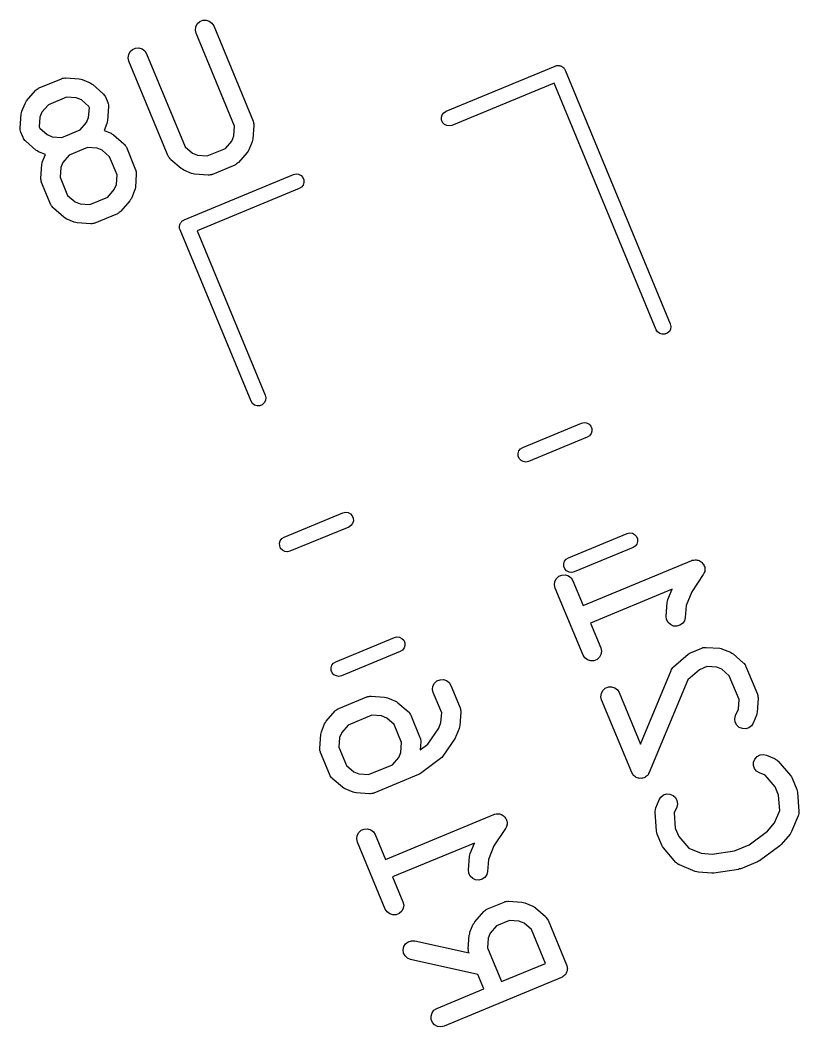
# Model space of a CAD drawing. Extents: x 93.7 to 160.2, y -161.6 to -97.7.
# Drawn here: x 111.18 to 117.31, y -105.66 to -97.74 of the extents above; entities that cross this region are included whole.
import ezdxf

# ---------------------------------------------------------------- set-up
doc = ezdxf.new("R2010")
doc.units = 0
doc.header["$MEASUREMENT"] = 0
doc.layers.add('BLACK', color=7, linetype='CONTINUOUS')

msp = doc.modelspace()

# ---------------------------------------------------------------- linework, layer by layer
at = {"layer": 'Black'}
for p, q in [((112.557, -97.8136), (112.56, -97.7877)), ((112.56, -97.7877), (112.572, -97.7646)), ((112.572, -97.7646), (112.591, -97.747)), ((112.591, -97.747), (112.615, -97.7371)), ((112.615, -97.7371), (112.641, -97.7359)), ((112.641, -97.7359), (112.666, -97.7438)), ((112.666, -97.7438), (112.687, -97.7596)), ((112.687, -97.7596), (112.701, -97.7816)), ((112.701, -97.7816), (113.011, -98.5295)), ((112.562, -97.839), (112.557, -97.8136)), ((112.865, -98.5705), (112.562, -97.839)), ((112.063, -97.9657), (112.087, -97.9557)), ((112.087, -97.9557), (112.113, -97.9546)), ((112.113, -97.9546), (112.138, -97.9624)), ((112.029, -98.0322), (112.032, -98.0064)), ((112.034, -98.0577), (112.029, -98.0322)), ((112.032, -98.0064), (112.044, -97.9833)), ((112.044, -97.9833), (112.063, -97.9657)), ((112.138, -97.9624), (112.159, -97.9783)), ((112.159, -97.9783), (112.173, -98.0003)), ((112.173, -98.0003), (112.476, -98.7318)), ((112.344, -98.8056), (112.034, -98.0577)), ((114.529, -98.4526), (115.388, -98.0967)), ((115.388, -98.0967), (115.394, -98.0956)), ((115.394, -98.0956), (115.398, -98.0936)), ((115.398, -98.0936), (115.404, -98.0934)), ((115.404, -98.0934), (115.409, -98.0922)), ((115.409, -98.0922), (115.414, -98.0929)), ((115.414, -98.0929), (115.419, -98.0927)), ((115.419, -98.0927), (115.424, -98.0943)), ((115.424, -98.0943), (115.429, -98.095)), ((115.429, -98.095), (115.434, -98.0974)), ((115.434, -98.0974), (115.439, -98.099)), ((115.439, -98.099), (115.443, -98.1022)), ((115.443, -98.1022), (115.448, -98.1046)), ((115.448, -98.1046), (115.451, -98.1084)), ((115.451, -98.1084), (115.456, -98.1116)), ((115.456, -98.1116), (115.458, -98.1161)), ((115.458, -98.1161), (115.462, -98.1199)), ((111.327, -98.2695), (111.503, -98.1966)), ((111.503, -98.1966), (111.507, -98.1956)), ((111.507, -98.1956), (111.511, -98.1937)), ((111.511, -98.1937), (111.52, -98.1928)), ((111.52, -98.1928), (111.528, -98.1909)), ((111.528, -98.1909), (111.533, -98.1915)), ((111.533, -98.1915), (111.537, -98.191)), ((111.537, -98.191), (111.643, -98.1986)), ((115.462, -98.1199), (115.464, -98.1248)), ((115.464, -98.1248), (115.467, -98.1292)), ((115.467, -98.1292), (116.293, -100.125)), ((111.312, -98.2787), (111.319, -98.2732)), ((111.319, -98.2732), (111.323, -98.2718)), ((111.323, -98.2718), (111.327, -98.2695)), ((111.643, -98.1986), (111.655, -98.2015)), ((111.655, -98.2015), (111.666, -98.2041)), ((111.666, -98.2041), (111.729, -98.2299)), ((111.729, -98.2299), (111.739, -98.2363)), ((111.739, -98.2363), (111.749, -98.2425)), ((111.749, -98.2425), (111.83, -98.3123)), ((115.379, -98.2306), (114.575, -98.5635)), ((116.183, -100.171), (115.379, -98.2306)), ((111.229, -98.37), (111.299, -98.2896)), ((111.299, -98.2896), (111.302, -98.2869)), ((111.302, -98.2869), (111.305, -98.2835)), ((111.305, -98.2835), (111.312, -98.2787)), ((111.544, -98.3419), (111.401, -98.4013)), ((111.62, -98.3474), (111.544, -98.3419)), ((111.66, -98.3638), (111.62, -98.3474)), ((111.83, -98.3123), (111.832, -98.3156)), ((111.832, -98.3156), (111.836, -98.3183)), ((111.836, -98.3183), (111.84, -98.3257)), ((111.84, -98.3257), (111.846, -98.3325)), ((111.846, -98.3325), (111.847, -98.3366)), ((111.847, -98.3366), (111.85, -98.3402)), ((111.85, -98.3402), (111.868, -98.3842)), ((111.191, -98.4527), (111.217, -98.3905)), ((111.217, -98.3905), (111.223, -98.3803)), ((111.223, -98.3803), (111.229, -98.37)), ((111.401, -98.4013), (111.35, -98.4591)), ((111.718, -98.414), (111.66, -98.3638)), ((111.717, -98.5017), (111.723, -98.4253)), ((111.723, -98.4253), (111.718, -98.414)), ((111.873, -98.4183), (111.866, -98.5245)), ((111.868, -98.3842), (111.869, -98.3885)), ((111.869, -98.3885), (111.871, -98.3923)), ((111.871, -98.3923), (111.872, -98.4011)), ((111.872, -98.4011), (111.874, -98.4097)), ((111.874, -98.4097), (111.873, -98.414)), ((111.873, -98.414), (111.873, -98.4183)), ((111.178, -98.5823), (111.185, -98.4761)), ((111.185, -98.4761), (111.188, -98.4644)), ((111.188, -98.4644), (111.191, -98.4527)), ((111.334, -98.4989), (111.329, -98.5753)), ((111.35, -98.4591), (111.334, -98.4989)), ((111.701, -98.5414), (111.717, -98.5017)), ((114.493, -98.5002), (114.499, -98.4804)), ((114.494, -98.5211), (114.493, -98.5002)), ((114.499, -98.4804), (114.512, -98.4638)), ((114.512, -98.4638), (114.529, -98.4526)), ((111.178, -98.5866), (111.178, -98.5823)), ((111.178, -98.5909), (111.178, -98.5866)), ((111.179, -98.5995), (111.178, -98.5909)), ((111.329, -98.5753), (111.333, -98.5866)), ((111.333, -98.5866), (111.391, -98.6367)), ((111.651, -98.5993), (111.701, -98.5414)), ((111.86, -98.5478), (111.838, -98.603)), ((111.863, -98.5361), (111.86, -98.5478)), ((111.866, -98.5245), (111.863, -98.5361)), ((112.86, -98.6469), (112.865, -98.5705)), ((113.016, -98.5635), (113.008, -98.6697)), ((113.011, -98.5295), (113.011, -98.5337)), ((113.011, -98.5337), (113.013, -98.5376)), ((113.013, -98.5376), (113.014, -98.5463)), ((113.014, -98.5463), (113.016, -98.5549)), ((113.016, -98.5549), (113.016, -98.5592)), ((113.016, -98.5592), (113.016, -98.5635)), ((114.502, -98.5403), (114.494, -98.5211)), ((114.516, -98.5557), (114.502, -98.5403)), ((114.534, -98.5653), (114.516, -98.5557)), ((114.555, -98.568), (114.534, -98.5653)), ((114.575, -98.5635), (114.555, -98.568)), ((111.18, -98.6082), (111.179, -98.5995)), ((111.182, -98.6121), (111.18, -98.6082)), ((111.183, -98.6163), (111.182, -98.6121)), ((111.201, -98.6603), (111.183, -98.6163)), ((111.204, -98.664), (111.201, -98.6603)), ((111.205, -98.668), (111.204, -98.664)), ((111.211, -98.6749), (111.205, -98.668)), ((111.391, -98.6367), (111.431, -98.6532)), ((111.431, -98.6532), (111.507, -98.6586)), ((111.507, -98.6586), (111.651, -98.5993)), ((111.838, -98.603), (111.893, -98.6258)), ((111.893, -98.6258), (111.903, -98.6323)), ((111.903, -98.6323), (111.913, -98.6385)), ((111.913, -98.6385), (111.994, -98.7082)), ((112.843, -98.6867), (112.86, -98.6469)), ((113.008, -98.6697), (113.006, -98.6813)), ((111.215, -98.6823), (111.211, -98.6749)), ((111.219, -98.6849), (111.215, -98.6823)), ((111.222, -98.6883), (111.219, -98.6849)), ((111.302, -98.758), (111.222, -98.6883)), ((111.708, -98.7379), (111.565, -98.7972)), ((111.784, -98.7433), (111.708, -98.7379)), ((111.824, -98.7598), (111.784, -98.7433)), ((111.994, -98.7082), (111.996, -98.7116)), ((111.996, -98.7116), (112, -98.7142)), ((112, -98.7142), (112.004, -98.7216)), ((112.004, -98.7216), (112.01, -98.7285)), ((112.01, -98.7285), (112.011, -98.7325)), ((112.011, -98.7325), (112.014, -98.7362)), ((112.014, -98.7362), (112.087, -98.9122)), ((112.476, -98.7318), (112.534, -98.782)), ((112.65, -98.8039), (112.793, -98.7445)), ((112.793, -98.7445), (112.843, -98.6867)), ((113.003, -98.6931), (112.977, -98.7553)), ((113.006, -98.6813), (113.003, -98.6931)), ((111.312, -98.7642), (111.302, -98.758)), ((111.322, -98.7707), (111.312, -98.7642)), ((111.378, -98.7935), (111.322, -98.7707)), ((111.355, -98.8487), (111.378, -98.7935)), ((111.565, -98.7972), (111.514, -98.8551)), ((111.882, -98.8099), (111.824, -98.7598)), ((111.941, -98.9532), (111.882, -98.8099)), ((112.346, -98.8092), (112.344, -98.8056)), ((112.348, -98.8133), (112.346, -98.8092)), ((112.353, -98.8201), (112.348, -98.8133)), ((112.358, -98.8275), (112.353, -98.8201)), ((112.361, -98.8302), (112.358, -98.8275)), ((112.364, -98.8335), (112.361, -98.8302)), ((112.534, -98.782), (112.573, -98.7984)), ((112.573, -98.7984), (112.65, -98.8039)), ((112.965, -98.7758), (112.895, -98.8562)), ((112.971, -98.7654), (112.965, -98.7758)), ((112.977, -98.7553), (112.971, -98.7654)), ((111.342, -98.9783), (111.349, -98.872)), ((111.349, -98.872), (111.352, -98.8604)), ((111.352, -98.8604), (111.355, -98.8487)), ((111.498, -98.8948), (111.493, -98.9712)), ((111.514, -98.8551), (111.498, -98.8948)), ((112.445, -98.9033), (112.364, -98.8335)), ((112.455, -98.9095), (112.445, -98.9033)), ((112.465, -98.9159), (112.455, -98.9095)), ((112.867, -98.8763), (112.691, -98.9492)), ((112.87, -98.874), (112.867, -98.8763)), ((112.875, -98.8726), (112.87, -98.874)), ((112.881, -98.8671), (112.875, -98.8726)), ((112.889, -98.8623), (112.881, -98.8671)), ((112.891, -98.8589), (112.889, -98.8623)), ((112.895, -98.8562), (112.891, -98.8589)), ((111.342, -98.9825), (111.342, -98.9783)), ((111.342, -98.9868), (111.342, -98.9825)), ((111.343, -98.9954), (111.342, -98.9868)), ((111.493, -98.9712), (111.552, -99.1145)), ((111.936, -99.0296), (111.941, -98.9532)), ((112.092, -98.9462), (112.085, -99.0524)), ((112.087, -98.9122), (112.088, -98.9164)), ((112.088, -98.9164), (112.089, -98.9203)), ((112.089, -98.9203), (112.09, -98.929)), ((112.09, -98.929), (112.092, -98.9376)), ((112.092, -98.9376), (112.092, -98.9419)), ((112.092, -98.9419), (112.092, -98.9462)), ((112.527, -98.9417), (112.465, -98.9159)), ((112.469, -99.306), (113.328, -98.9501)), ((112.539, -98.9443), (112.527, -98.9417)), ((112.551, -98.9472), (112.539, -98.9443)), ((112.657, -98.9548), (112.551, -98.9472)), ((112.661, -98.9543), (112.657, -98.9548)), ((112.665, -98.9549), (112.661, -98.9543)), ((112.674, -98.953), (112.665, -98.9549)), ((112.683, -98.9521), (112.674, -98.953)), ((112.687, -98.9502), (112.683, -98.9521)), ((112.691, -98.9492), (112.687, -98.9502)), ((113.328, -98.9501), (113.349, -98.9456)), ((113.349, -98.9456), (113.369, -98.9483)), ((113.369, -98.9483), (113.388, -98.958)), ((113.388, -98.958), (113.402, -98.9733)), ((113.402, -98.9733), (113.41, -98.9926)), ((111.344, -99.0042), (111.343, -98.9954)), ((111.346, -99.008), (111.344, -99.0042)), ((111.347, -99.0123), (111.346, -99.008)), ((111.42, -99.1882), (111.347, -99.0123)), ((111.919, -99.0694), (111.936, -99.0296)), ((112.082, -99.064), (112.079, -99.0758)), ((112.085, -99.0524), (112.082, -99.064)), ((113.374, -99.061), (112.57, -99.3939)), ((113.392, -99.0498), (113.374, -99.061)), ((113.404, -99.0333), (113.392, -99.0498)), ((113.411, -99.0134), (113.404, -99.0333)), ((113.41, -98.9926), (113.411, -99.0134)), ((111.552, -99.1145), (111.61, -99.1647)), ((111.726, -99.1866), (111.869, -99.1272)), ((111.869, -99.1272), (111.919, -99.0694)), ((112.053, -99.138), (112.047, -99.1481)), ((112.079, -99.0758), (112.053, -99.138)), ((111.422, -99.1919), (111.42, -99.1882)), ((111.424, -99.196), (111.422, -99.1919)), ((111.429, -99.2028), (111.424, -99.196)), ((111.434, -99.2102), (111.429, -99.2028)), ((111.438, -99.2128), (111.434, -99.2102)), ((111.44, -99.2162), (111.438, -99.2128)), ((111.521, -99.286), (111.44, -99.2162)), ((111.61, -99.1647), (111.65, -99.1811)), ((111.65, -99.1811), (111.726, -99.1866)), ((112.041, -99.1584), (111.971, -99.2389)), ((112.047, -99.1481), (112.041, -99.1584)), ((111.531, -99.2921), (111.521, -99.286)), ((111.541, -99.2986), (111.531, -99.2921)), ((111.603, -99.3244), (111.541, -99.2986)), ((111.943, -99.259), (111.767, -99.3319)), ((111.947, -99.2567), (111.943, -99.259)), ((111.951, -99.2553), (111.947, -99.2567)), ((111.958, -99.2498), (111.951, -99.2553)), ((111.965, -99.245), (111.958, -99.2498)), ((111.968, -99.2416), (111.965, -99.245)), ((111.971, -99.2389), (111.968, -99.2416)), ((111.615, -99.327), (111.603, -99.3244)), ((111.627, -99.3299), (111.615, -99.327)), ((111.733, -99.3374), (111.627, -99.3299)), ((111.737, -99.337), (111.733, -99.3374)), ((111.742, -99.3376), (111.737, -99.337)), ((111.75, -99.3357), (111.742, -99.3376)), ((111.759, -99.3347), (111.75, -99.3357)), ((111.763, -99.3329), (111.759, -99.3347)), ((111.767, -99.3319), (111.763, -99.3329)), ((112.432, -99.3536), (112.434, -99.3486)), ((112.433, -99.3589), (112.432, -99.3536)), ((112.432, -99.3641), (112.433, -99.3589)), ((112.433, -99.3692), (112.432, -99.3641)), ((112.433, -99.3744), (112.433, -99.3692)), ((112.435, -99.3793), (112.433, -99.3744)), ((112.434, -99.3486), (112.435, -99.3434)), ((112.435, -99.3434), (112.437, -99.3388)), ((112.436, -99.3844), (112.435, -99.3793)), ((112.995, -100.733), (112.436, -99.3844)), ((112.437, -99.3388), (112.439, -99.3338)), ((112.439, -99.3338), (112.442, -99.3296)), ((112.442, -99.3296), (112.444, -99.3249)), ((112.444, -99.3249), (112.448, -99.3214)), ((112.448, -99.3214), (112.451, -99.3172)), ((112.451, -99.3172), (112.456, -99.3144)), ((112.456, -99.3144), (112.46, -99.3109)), ((112.46, -99.3109), (112.465, -99.3088)), ((112.465, -99.3088), (112.469, -99.306)), ((112.57, -99.3939), (113.106, -100.687)), ((116.194, -100.188), (116.183, -100.171)), ((116.295, -100.166), (116.286, -100.184)), ((116.293, -100.125), (116.298, -100.145)), ((116.298, -100.145), (116.295, -100.166)), ((116.21, -100.201), (116.194, -100.188)), ((116.23, -100.207), (116.21, -100.201)), ((116.251, -100.206), (116.23, -100.207)), ((116.27, -100.198), (116.251, -100.206)), ((116.286, -100.184), (116.27, -100.198)), ((113.108, -100.728), (113.098, -100.747)), ((113.106, -100.687), (113.111, -100.708)), ((113.111, -100.708), (113.108, -100.728)), ((113.006, -100.751), (112.995, -100.733)), ((113.023, -100.764), (113.006, -100.751)), ((113.043, -100.77), (113.023, -100.764)), ((113.064, -100.769), (113.043, -100.77)), ((113.083, -100.761), (113.064, -100.769)), ((113.098, -100.747), (113.083, -100.761)), ((115.132, -101.097), (115.594, -100.905)), ((115.594, -100.905), (115.615, -100.901)), ((115.615, -100.901), (115.635, -100.904)), ((115.635, -100.904), (115.654, -100.913)), ((115.654, -100.913), (115.668, -100.929)), ((115.668, -100.929), (115.676, -100.948)), ((115.676, -100.948), (115.677, -100.969)), ((115.64, -101.016), (115.178, -101.208)), ((115.658, -101.005), (115.64, -101.016)), ((115.67, -100.988), (115.658, -101.005)), ((115.677, -100.969), (115.67, -100.988)), ((115.096, -101.144), (115.102, -101.124)), ((115.102, -101.124), (115.115, -101.108)), ((115.115, -101.108), (115.132, -101.097)), ((115.097, -101.165), (115.096, -101.144)), ((115.105, -101.184), (115.097, -101.165)), ((115.119, -101.2), (115.105, -101.184)), ((115.137, -101.209), (115.119, -101.2)), ((115.158, -101.212), (115.137, -101.209)), ((115.178, -101.208), (115.158, -101.212)), ((113.255, -101.803), (113.717, -101.612)), ((113.717, -101.612), (113.737, -101.607)), ((113.737, -101.607), (113.758, -101.61)), ((113.758, -101.61), (113.777, -101.62)), ((113.777, -101.62), (113.791, -101.635)), ((113.791, -101.635), (113.799, -101.654)), ((113.8, -101.675), (113.793, -101.695)), ((113.799, -101.654), (113.8, -101.675)), ((113.763, -101.723), (113.301, -101.914)), ((113.781, -101.712), (113.763, -101.723)), ((113.793, -101.695), (113.781, -101.712)), ((113.219, -101.851), (113.225, -101.831)), ((113.225, -101.831), (113.238, -101.814)), ((113.238, -101.814), (113.255, -101.803)), ((115.492, -101.965), (115.954, -101.774)), ((115.954, -101.774), (115.974, -101.769)), ((115.974, -101.769), (115.995, -101.772)), ((115.995, -101.772), (116.013, -101.782)), ((116.013, -101.782), (116.028, -101.797)), ((116.028, -101.797), (116.035, -101.816)), ((116.036, -101.837), (116.03, -101.857)), ((116.035, -101.816), (116.036, -101.837)), ((113.22, -101.872), (113.219, -101.851)), ((113.227, -101.891), (113.22, -101.872)), ((113.242, -101.906), (113.227, -101.891)), ((113.26, -101.916), (113.242, -101.906)), ((113.281, -101.919), (113.26, -101.916)), ((113.301, -101.914), (113.281, -101.919)), ((116, -101.885), (115.538, -102.076)), ((116.017, -101.873), (116, -101.885)), ((116.03, -101.857), (116.017, -101.873)), ((115.455, -102.013), (115.462, -101.993)), ((115.462, -101.993), (115.474, -101.976)), ((115.474, -101.976), (115.492, -101.965)), ((115.608, -102.34), (116.462, -101.986)), ((116.462, -101.986), (116.466, -101.985)), ((116.466, -101.985), (116.47, -101.984)), ((116.47, -101.984), (116.479, -101.983)), ((116.479, -101.983), (116.488, -101.981)), ((116.488, -101.981), (116.492, -101.981)), ((116.492, -101.981), (116.496, -101.981)), ((116.496, -101.981), (116.505, -101.983)), ((116.505, -101.983), (116.513, -101.984)), ((116.513, -101.984), (116.517, -101.986)), ((116.517, -101.986), (116.521, -101.987)), ((116.521, -101.987), (116.529, -101.992)), ((116.529, -101.992), (116.537, -101.996)), ((116.537, -101.996), (116.539, -101.999)), ((115.456, -102.034), (115.455, -102.013)), ((115.464, -102.053), (115.456, -102.034)), ((115.478, -102.068), (115.464, -102.053)), ((115.497, -102.078), (115.478, -102.068)), ((115.538, -102.076), (115.518, -102.081)), ((116.539, -101.999), (116.543, -102.002)), ((116.543, -102.002), (116.548, -102.009)), ((116.548, -102.009), (116.554, -102.015)), ((116.554, -102.015), (116.556, -102.019)), ((116.556, -102.019), (116.558, -102.023)), ((116.558, -102.023), (116.561, -102.031)), ((116.564, -102.074), (116.56, -102.082)), ((116.561, -102.031), (116.564, -102.039)), ((116.564, -102.039), (116.564, -102.044)), ((116.564, -102.044), (116.565, -102.048)), ((116.565, -102.065), (116.564, -102.069)), ((116.564, -102.069), (116.564, -102.074)), ((116.565, -102.048), (116.565, -102.056)), ((116.565, -102.056), (116.565, -102.065)), ((115.383, -102.178), (115.386, -102.152)), ((115.386, -102.152), (115.398, -102.129)), ((115.398, -102.129), (115.417, -102.111)), ((115.417, -102.111), (115.441, -102.101)), ((115.441, -102.101), (115.468, -102.1)), ((115.468, -102.1), (115.492, -102.108)), ((115.492, -102.108), (115.513, -102.124)), ((115.518, -102.081), (115.497, -102.078)), ((115.513, -102.124), (115.527, -102.146)), ((115.527, -102.146), (115.608, -102.34)), ((116.553, -102.097), (116.462, -102.234)), ((116.555, -102.094), (116.553, -102.097)), ((116.557, -102.09), (116.555, -102.094)), ((116.56, -102.082), (116.557, -102.09)), ((115.388, -102.203), (115.383, -102.178)), ((115.607, -102.731), (115.388, -102.203)), ((116.308, -102.212), (115.665, -102.479)), ((116.275, -102.294), (116.308, -102.212)), ((116.462, -102.234), (116.418, -102.34)), ((116.269, -102.317), (116.272, -102.306)), ((116.272, -102.306), (116.275, -102.294)), ((116.261, -102.424), (116.269, -102.317)), ((116.418, -102.34), (116.411, -102.434)), ((116.264, -102.45), (116.261, -102.424)), ((116.276, -102.473), (116.264, -102.45)), ((116.294, -102.491), (116.276, -102.473)), ((116.405, -102.46), (116.39, -102.481)), ((116.411, -102.434), (116.405, -102.46)), ((115.665, -102.479), (115.746, -102.674)), ((116.318, -102.502), (116.294, -102.491)), ((116.344, -102.504), (116.318, -102.502)), ((116.369, -102.496), (116.344, -102.504)), ((116.39, -102.481), (116.369, -102.496)), ((113.661, -102.783), (114.123, -102.591)), ((114.123, -102.591), (114.143, -102.587)), ((114.143, -102.587), (114.164, -102.589)), ((114.164, -102.589), (114.182, -102.599)), ((114.182, -102.599), (114.196, -102.614)), ((114.196, -102.614), (114.204, -102.634)), ((114.169, -102.702), (113.707, -102.893)), ((114.186, -102.691), (114.169, -102.702)), ((114.199, -102.674), (114.186, -102.691)), ((114.205, -102.654), (114.199, -102.674)), ((114.204, -102.634), (114.205, -102.654)), ((115.746, -102.674), (115.751, -102.699)), ((115.751, -102.699), (115.748, -102.725)), ((116.453, -102.712), (116.541, -102.675)), ((116.541, -102.675), (116.546, -102.674)), ((116.546, -102.674), (116.549, -102.672)), ((116.549, -102.672), (116.558, -102.671)), ((116.558, -102.671), (116.567, -102.67)), ((116.567, -102.67), (116.571, -102.67)), ((116.571, -102.67), (116.575, -102.67)), ((116.575, -102.67), (116.682, -102.677)), ((116.682, -102.677), (116.693, -102.68)), ((116.693, -102.68), (116.705, -102.683)), ((116.705, -102.683), (116.767, -102.708)), ((116.767, -102.708), (116.777, -102.715)), ((113.643, -102.794), (113.661, -102.783)), ((115.621, -102.753), (115.607, -102.731)), ((115.642, -102.769), (115.621, -102.753)), ((115.667, -102.777), (115.642, -102.769)), ((115.693, -102.776), (115.667, -102.777)), ((115.717, -102.766), (115.693, -102.776)), ((115.736, -102.748), (115.717, -102.766)), ((115.748, -102.725), (115.736, -102.748)), ((116.319, -102.823), (116.433, -102.724)), ((116.433, -102.724), (116.443, -102.718)), ((116.443, -102.718), (116.453, -102.712)), ((116.777, -102.715), (116.788, -102.721)), ((116.788, -102.721), (116.868, -102.791)), ((113.624, -102.83), (113.631, -102.81)), ((113.625, -102.851), (113.624, -102.83)), ((113.633, -102.87), (113.625, -102.851)), ((113.631, -102.81), (113.643, -102.794)), ((116.059, -103.43), (116.299, -102.851)), ((116.299, -102.851), (116.301, -102.847)), ((116.301, -102.847), (116.303, -102.843)), ((116.303, -102.843), (116.308, -102.836)), ((116.308, -102.836), (116.313, -102.829)), ((116.313, -102.829), (116.316, -102.826)), ((116.316, -102.826), (116.319, -102.823)), ((116.522, -102.846), (116.431, -102.925)), ((116.582, -102.821), (116.522, -102.846)), ((116.659, -102.826), (116.582, -102.821)), ((116.699, -102.842), (116.659, -102.826)), ((116.756, -102.893), (116.699, -102.842)), ((116.868, -102.791), (116.871, -102.794)), ((116.871, -102.794), (116.874, -102.797)), ((116.874, -102.797), (116.879, -102.804)), ((116.879, -102.804), (116.885, -102.811)), ((116.885, -102.811), (116.886, -102.815)), ((116.886, -102.815), (116.888, -102.819)), ((116.888, -102.819), (116.979, -103.039)), ((113.647, -102.886), (113.633, -102.87)), ((113.666, -102.895), (113.647, -102.886)), ((113.686, -102.898), (113.666, -102.895)), ((113.707, -102.893), (113.686, -102.898)), ((114.438, -102.952), (114.457, -102.934)), ((114.457, -102.934), (114.482, -102.924)), ((114.482, -102.924), (114.508, -102.923)), ((114.508, -102.923), (114.532, -102.931)), ((114.532, -102.931), (114.553, -102.947)), ((114.553, -102.947), (114.567, -102.969)), ((116.431, -102.925), (116.128, -103.655)), ((116.834, -103.08), (116.756, -102.893)), ((114.423, -103.001), (114.426, -102.975)), ((114.429, -103.026), (114.423, -103.001)), ((114.426, -102.975), (114.438, -102.952)), ((114.495, -103.186), (114.429, -103.026)), ((114.567, -102.969), (114.64, -103.145)), ((115.751, -103.032), (115.763, -103.009)), ((115.763, -103.009), (115.782, -102.991)), ((115.782, -102.991), (115.806, -102.981)), ((115.806, -102.981), (115.832, -102.98)), ((115.832, -102.98), (115.857, -102.988)), ((115.857, -102.988), (115.877, -103.004)), ((115.877, -103.004), (115.891, -103.026)), ((115.891, -103.026), (116.059, -103.43)), ((113.685, -103.15), (113.905, -103.059)), ((113.905, -103.059), (113.909, -103.058)), ((113.909, -103.058), (113.913, -103.056)), ((113.913, -103.056), (113.922, -103.055)), ((113.922, -103.055), (113.93, -103.053)), ((113.93, -103.053), (113.934, -103.054)), ((113.934, -103.054), (113.939, -103.053)), ((113.939, -103.053), (114.045, -103.061)), ((114.045, -103.061), (114.057, -103.064)), ((114.057, -103.064), (114.068, -103.066)), ((114.068, -103.066), (114.131, -103.092)), ((114.131, -103.092), (114.141, -103.098)), ((114.141, -103.098), (114.151, -103.105)), ((114.151, -103.105), (114.231, -103.174)), ((115.747, -103.058), (115.751, -103.032)), ((115.753, -103.083), (115.747, -103.058)), ((115.99, -103.655), (115.753, -103.083)), ((116.829, -103.156), (116.834, -103.08)), ((116.985, -103.073), (116.977, -103.179)), ((116.979, -103.039), (116.98, -103.043)), ((116.98, -103.043), (116.982, -103.047)), ((116.982, -103.047), (116.983, -103.056)), ((116.983, -103.056), (116.985, -103.064)), ((116.985, -103.064), (116.984, -103.069)), ((116.984, -103.069), (116.985, -103.073)), ((113.587, -103.25), (113.657, -103.17)), ((113.657, -103.17), (113.66, -103.167)), ((113.66, -103.167), (113.663, -103.164)), ((113.663, -103.164), (113.67, -103.159)), ((113.67, -103.159), (113.677, -103.154)), ((113.677, -103.154), (113.681, -103.152)), ((113.681, -103.152), (113.685, -103.15)), ((114.231, -103.174), (114.234, -103.178)), ((114.234, -103.178), (114.238, -103.18)), ((114.238, -103.18), (114.242, -103.188)), ((114.646, -103.179), (114.638, -103.285)), ((114.64, -103.145), (114.641, -103.149)), ((114.641, -103.149), (114.643, -103.153)), ((114.643, -103.153), (114.644, -103.161)), ((114.644, -103.161), (114.646, -103.17)), ((114.646, -103.17), (114.645, -103.174)), ((114.645, -103.174), (114.646, -103.179)), ((116.807, -103.207), (116.829, -103.156)), ((116.977, -103.179), (116.974, -103.191)), ((113.574, -103.271), (113.581, -103.261)), ((113.581, -103.261), (113.587, -103.25)), ((113.946, -103.204), (113.759, -103.282)), ((114.022, -103.209), (113.946, -103.204)), ((114.062, -103.226), (114.022, -103.209)), ((114.12, -103.276), (114.062, -103.226)), ((114.242, -103.188), (114.248, -103.195)), ((114.248, -103.195), (114.249, -103.199)), ((114.249, -103.199), (114.252, -103.202)), ((114.252, -103.202), (114.324, -103.378)), ((114.471, -103.306), (114.489, -103.262)), ((114.489, -103.262), (114.495, -103.186)), ((116.802, -103.233), (116.807, -103.207)), ((116.805, -103.258), (116.802, -103.233)), ((116.817, -103.282), (116.805, -103.258)), ((116.946, -103.265), (116.932, -103.287)), ((116.972, -103.202), (116.946, -103.265)), ((116.974, -103.191), (116.972, -103.202)), ((113.546, -103.345), (113.549, -103.333)), ((113.549, -103.333), (113.574, -103.271)), ((113.708, -103.339), (113.692, -103.379)), ((113.759, -103.282), (113.708, -103.339)), ((114.179, -103.419), (114.12, -103.276)), ((114.387, -103.432), (114.471, -103.306)), ((114.632, -103.308), (114.607, -103.37)), ((114.635, -103.296), (114.632, -103.308)), ((114.638, -103.285), (114.635, -103.296)), ((116.836, -103.299), (116.817, -103.282)), ((116.861, -103.309), (116.836, -103.299)), ((116.887, -103.31), (116.861, -103.309)), ((116.911, -103.302), (116.887, -103.31)), ((116.932, -103.287), (116.911, -103.302)), ((113.536, -103.463), (113.543, -103.356)), ((113.543, -103.356), (113.546, -103.345)), ((113.692, -103.379), (113.686, -103.456)), ((114.174, -103.496), (114.179, -103.419)), ((114.324, -103.378), (114.325, -103.383)), ((114.325, -103.383), (114.327, -103.386)), ((114.33, -103.412), (114.325, -103.477)), ((114.327, -103.386), (114.328, -103.395)), ((114.328, -103.395), (114.33, -103.404)), ((114.33, -103.404), (114.33, -103.408)), ((114.33, -103.408), (114.33, -103.412)), ((114.6, -103.383), (114.504, -103.526)), ((114.603, -103.377), (114.6, -103.383)), ((114.607, -103.37), (114.603, -103.377)), ((113.535, -103.471), (113.536, -103.467)), ((113.537, -103.48), (113.535, -103.471)), ((113.536, -103.467), (113.536, -103.463)), ((113.538, -103.489), (113.537, -103.48)), ((113.54, -103.492), (113.538, -103.489)), ((113.541, -103.497), (113.54, -103.492)), ((113.614, -103.673), (113.541, -103.497)), ((113.686, -103.456), (113.746, -103.599)), ((114.157, -103.535), (114.174, -103.496)), ((114.325, -103.477), (114.387, -103.432)), ((114.107, -103.593), (114.157, -103.535)), ((114.486, -103.545), (114.329, -103.661)), ((114.495, -103.535), (114.486, -103.545)), ((114.504, -103.526), (114.495, -103.535)), ((116.948, -103.598), (116.949, -103.572)), ((116.949, -103.572), (116.959, -103.548)), ((116.959, -103.548), (116.977, -103.528)), ((116.977, -103.528), (117, -103.516)), ((117, -103.516), (117.026, -103.513)), ((117.026, -103.513), (117.051, -103.519)), ((117.051, -103.519), (117.113, -103.544)), ((117.113, -103.544), (117.117, -103.547)), ((117.117, -103.547), (117.121, -103.548)), ((117.121, -103.548), (117.128, -103.554)), ((117.128, -103.554), (117.135, -103.558)), ((117.135, -103.558), (117.138, -103.562)), ((117.138, -103.562), (117.141, -103.565)), ((117.141, -103.565), (117.24, -103.678)), ((113.746, -103.599), (113.804, -103.649)), ((113.804, -103.649), (113.843, -103.665)), ((113.92, -103.671), (114.107, -103.593)), ((114.329, -103.661), (114.321, -103.666)), ((115.995, -103.663), (115.99, -103.655)), ((116.128, -103.655), (116.123, -103.663)), ((116.956, -103.623), (116.948, -103.598)), ((116.972, -103.643), (116.956, -103.623)), ((116.994, -103.657), (116.972, -103.643)), ((117.04, -103.676), (116.994, -103.657)), ((113.616, -103.676), (113.614, -103.673)), ((113.618, -103.68), (113.616, -103.676)), ((113.623, -103.687), (113.618, -103.68)), ((113.628, -103.695), (113.623, -103.687)), ((113.631, -103.697), (113.628, -103.695)), ((113.634, -103.701), (113.631, -103.697)), ((113.715, -103.77), (113.634, -103.701)), ((113.843, -103.665), (113.92, -103.671)), ((114.313, -103.671), (113.961, -103.816)), ((114.321, -103.666), (114.313, -103.671)), ((116, -103.672), (115.995, -103.663)), ((116.002, -103.674), (116, -103.672)), ((116.004, -103.677), (116.002, -103.674)), ((116.012, -103.683), (116.004, -103.677)), ((116.019, -103.689), (116.012, -103.683)), ((116.022, -103.691), (116.019, -103.689)), ((116.024, -103.693), (116.022, -103.691)), ((116.034, -103.696), (116.024, -103.693)), ((116.043, -103.699), (116.034, -103.696)), ((116.046, -103.7), (116.043, -103.699)), ((116.049, -103.701), (116.046, -103.7)), ((116.059, -103.7), (116.049, -103.701)), ((116.069, -103.701), (116.059, -103.7)), ((116.072, -103.7), (116.069, -103.701)), ((116.075, -103.699), (116.072, -103.7)), ((116.084, -103.696), (116.075, -103.699)), ((116.094, -103.693), (116.084, -103.696)), ((116.096, -103.691), (116.094, -103.693)), ((116.099, -103.689), (116.096, -103.691)), ((116.107, -103.683), (116.099, -103.689)), ((116.114, -103.677), (116.107, -103.683)), ((116.116, -103.674), (116.114, -103.677)), ((116.119, -103.672), (116.116, -103.674)), ((116.123, -103.663), (116.119, -103.672)), ((117.119, -103.767), (117.04, -103.676)), ((117.24, -103.678), (117.246, -103.689)), ((117.246, -103.689), (117.253, -103.699)), ((117.253, -103.699), (117.289, -103.787)), ((113.725, -103.777), (113.715, -103.77)), ((113.735, -103.783), (113.725, -103.777)), ((113.797, -103.809), (113.735, -103.783)), ((113.809, -103.811), (113.797, -103.809)), ((113.821, -103.814), (113.809, -103.811)), ((113.927, -103.822), (113.821, -103.814)), ((113.953, -103.819), (113.944, -103.82)), ((113.957, -103.817), (113.953, -103.819)), ((113.961, -103.816), (113.957, -103.817)), ((117.146, -103.833), (117.119, -103.767)), ((117.289, -103.787), (117.292, -103.798)), ((117.292, -103.798), (117.295, -103.81)), ((117.295, -103.81), (117.305, -103.96)), ((113.931, -103.821), (113.927, -103.822)), ((113.935, -103.822), (113.931, -103.821)), ((113.944, -103.82), (113.935, -103.822)), ((116.18, -103.931), (116.205, -103.869)), ((116.205, -103.869), (116.219, -103.847)), ((116.219, -103.847), (116.24, -103.831)), ((116.24, -103.831), (116.265, -103.823)), ((116.265, -103.823), (116.291, -103.824)), ((116.291, -103.824), (116.315, -103.834)), ((116.315, -103.834), (116.334, -103.852)), ((116.334, -103.852), (116.346, -103.875)), ((116.346, -103.875), (116.35, -103.901)), ((117.154, -103.953), (117.146, -103.833)), ((116.174, -103.957), (116.176, -103.948)), ((116.174, -103.961), (116.174, -103.957)), ((116.174, -103.965), (116.174, -103.961)), ((116.185, -104.115), (116.174, -103.965)), ((116.176, -103.948), (116.177, -103.939)), ((116.177, -103.939), (116.179, -103.935)), ((116.179, -103.935), (116.18, -103.931)), ((116.344, -103.926), (116.325, -103.972)), ((116.325, -103.972), (116.333, -104.093)), ((116.35, -103.901), (116.344, -103.926)), ((117.114, -104.05), (117.154, -103.953)), ((117.304, -103.977), (117.303, -103.986)), ((117.305, -103.969), (117.304, -103.977)), ((117.305, -103.96), (117.305, -103.965)), ((117.305, -103.965), (117.305, -103.969)), ((114.052, -104.338), (114.906, -103.984)), ((114.906, -103.984), (114.911, -103.983)), ((114.911, -103.983), (114.914, -103.981)), ((114.914, -103.981), (114.923, -103.98)), ((114.923, -103.98), (114.932, -103.978)), ((114.932, -103.978), (114.936, -103.979)), ((114.936, -103.979), (114.94, -103.978)), ((114.94, -103.978), (114.949, -103.98)), ((114.949, -103.98), (114.958, -103.982)), ((114.958, -103.982), (114.961, -103.984)), ((114.961, -103.984), (114.965, -103.985)), ((114.965, -103.985), (114.973, -103.989)), ((114.973, -103.989), (114.981, -103.994)), ((114.981, -103.994), (114.984, -103.997)), ((114.984, -103.997), (114.987, -103.999)), ((114.987, -103.999), (114.992, -104.006)), ((114.992, -104.006), (114.998, -104.013)), ((114.998, -104.013), (115, -104.017)), ((115, -104.017), (115.002, -104.02)), ((115.002, -104.02), (115.005, -104.029)), ((115.005, -104.029), (115.008, -104.037)), ((115.008, -104.037), (115.009, -104.041)), ((115.009, -104.041), (115.01, -104.045)), ((115.01, -104.045), (115.009, -104.054)), ((115.009, -104.054), (115.01, -104.063)), ((117.058, -104.115), (117.114, -104.05)), ((117.3, -103.994), (117.248, -104.119)), ((117.301, -103.99), (117.3, -103.994)), ((117.303, -103.986), (117.301, -103.99)), ((113.83, -104.149), (113.842, -104.126)), ((113.842, -104.126), (113.862, -104.109)), ((113.862, -104.109), (113.886, -104.099)), ((113.886, -104.099), (113.912, -104.097)), ((113.912, -104.097), (113.937, -104.105)), ((113.937, -104.105), (113.957, -104.121)), ((113.957, -104.121), (113.971, -104.143)), ((114.997, -104.095), (114.906, -104.231)), ((114.999, -104.091), (114.997, -104.095)), ((115.002, -104.088), (114.999, -104.091)), ((115.004, -104.079), (115.002, -104.088)), ((115.008, -104.071), (115.004, -104.079)), ((115.01, -104.063), (115.008, -104.067)), ((115.008, -104.067), (115.008, -104.071)), ((116.188, -104.127), (116.185, -104.115)), ((116.19, -104.139), (116.188, -104.127)), ((116.333, -104.093), (116.361, -104.158)), ((116.914, -104.222), (117.058, -104.115)), ((117.242, -104.129), (117.236, -104.139)), ((117.248, -104.119), (117.242, -104.129)), ((113.827, -104.175), (113.83, -104.149)), ((113.833, -104.201), (113.827, -104.175)), ((114.051, -104.728), (113.833, -104.201)), ((113.971, -104.143), (114.052, -104.338)), ((114.753, -104.21), (114.109, -104.476)), ((114.719, -104.292), (114.753, -104.21)), ((116.227, -104.227), (116.19, -104.139)), ((116.361, -104.158), (116.44, -104.249)), ((117.236, -104.139), (117.166, -104.22)), ((114.716, -104.303), (114.719, -104.292)), ((114.906, -104.231), (114.862, -104.338)), ((116.233, -104.237), (116.227, -104.227)), ((116.239, -104.247), (116.233, -104.237)), ((116.338, -104.361), (116.239, -104.247)), ((116.44, -104.249), (116.537, -104.289)), ((116.537, -104.289), (116.622, -104.296)), ((116.622, -104.296), (116.799, -104.269)), ((116.799, -104.269), (116.914, -104.222)), ((117.154, -104.231), (116.996, -104.348)), ((117.16, -104.225), (117.154, -104.231)), ((117.166, -104.22), (117.16, -104.225)), ((114.706, -104.421), (114.713, -104.315)), ((114.713, -104.315), (114.716, -104.303)), ((114.862, -104.338), (114.855, -104.432)), ((116.341, -104.364), (116.338, -104.361)), ((116.344, -104.367), (116.341, -104.364)), ((116.351, -104.372), (116.344, -104.367)), ((116.358, -104.377), (116.351, -104.372)), ((116.98, -104.357), (116.848, -104.411)), ((116.988, -104.352), (116.98, -104.357)), ((116.996, -104.348), (116.988, -104.352)), ((114.708, -104.447), (114.706, -104.421)), ((114.72, -104.47), (114.708, -104.447)), ((114.855, -104.432), (114.849, -104.457)), ((116.362, -104.379), (116.358, -104.377)), ((116.366, -104.381), (116.362, -104.379)), ((116.49, -104.433), (116.366, -104.381)), ((116.502, -104.435), (116.49, -104.433)), ((116.514, -104.438), (116.502, -104.435)), ((116.62, -104.446), (116.514, -104.438)), ((116.628, -104.445), (116.62, -104.446)), ((116.636, -104.445), (116.628, -104.445)), ((116.831, -104.416), (116.636, -104.445)), ((116.839, -104.413), (116.831, -104.416)), ((116.848, -104.411), (116.839, -104.413)), ((114.109, -104.476), (114.19, -104.671)), ((114.739, -104.489), (114.72, -104.47)), ((114.762, -104.499), (114.739, -104.489)), ((114.788, -104.501), (114.762, -104.499)), ((114.813, -104.494), (114.788, -104.501)), ((114.834, -104.479), (114.813, -104.494)), ((114.849, -104.457), (114.834, -104.479)), ((114.19, -104.671), (114.196, -104.697)), ((114.854, -104.727), (114.986, -104.673)), ((114.986, -104.673), (114.99, -104.672)), ((114.99, -104.672), (114.994, -104.67)), ((114.994, -104.67), (115.002, -104.669)), ((115.002, -104.669), (115.011, -104.667)), ((115.011, -104.667), (115.015, -104.668)), ((115.015, -104.668), (115.02, -104.667)), ((115.02, -104.667), (115.126, -104.675)), ((115.126, -104.675), (115.137, -104.678)), ((115.137, -104.678), (115.149, -104.68)), ((115.149, -104.68), (115.211, -104.706)), ((114.065, -104.75), (114.051, -104.728)), ((114.086, -104.766), (114.065, -104.75)), ((114.111, -104.774), (114.086, -104.766)), ((114.161, -104.763), (114.137, -104.773)), ((114.18, -104.745), (114.161, -104.763)), ((114.192, -104.722), (114.18, -104.745)), ((114.196, -104.697), (114.192, -104.722)), ((114.756, -104.828), (114.826, -104.747)), ((114.826, -104.747), (114.829, -104.745)), ((114.829, -104.745), (114.832, -104.741)), ((114.832, -104.741), (114.839, -104.737)), ((114.839, -104.737), (114.846, -104.731)), ((114.846, -104.731), (114.85, -104.73)), ((114.85, -104.73), (114.854, -104.727)), ((115.211, -104.706), (115.222, -104.712)), ((115.222, -104.712), (115.232, -104.719)), ((115.232, -104.719), (115.312, -104.788)), ((114.137, -104.773), (114.111, -104.774)), ((114.717, -104.911), (114.743, -104.848)), ((114.743, -104.848), (114.75, -104.838)), ((114.75, -104.838), (114.756, -104.828)), ((115.027, -104.818), (114.927, -104.859)), ((115.103, -104.823), (115.027, -104.818)), ((115.143, -104.84), (115.103, -104.823)), ((115.201, -104.89), (115.143, -104.84)), ((115.312, -104.788), (115.315, -104.792)), ((115.315, -104.792), (115.318, -104.794)), ((115.318, -104.794), (115.323, -104.802)), ((115.323, -104.802), (115.329, -104.809)), ((115.329, -104.809), (115.33, -104.813)), ((115.33, -104.813), (115.332, -104.816)), ((115.332, -104.816), (115.478, -105.168)), ((114.712, -104.934), (114.715, -104.922)), ((114.715, -104.922), (114.717, -104.911)), ((114.877, -104.917), (114.861, -104.957)), ((114.927, -104.859), (114.877, -104.917)), ((115.311, -105.156), (115.201, -104.89)), ((114.197, -105.023), (114.211, -105.001)), ((114.211, -105.001), (114.232, -104.985)), ((114.232, -104.985), (114.257, -104.977)), ((114.257, -104.977), (114.283, -104.979)), ((114.283, -104.979), (114.71, -105.073)), ((114.704, -105.04), (114.712, -104.934)), ((114.861, -104.957), (114.855, -105.033)), ((114.191, -105.048), (114.197, -105.023)), ((114.195, -105.074), (114.191, -105.048)), ((114.207, -105.097), (114.195, -105.074)), ((114.705, -105.044), (114.704, -105.04)), ((114.704, -105.049), (114.705, -105.044)), ((114.706, -105.057), (114.704, -105.049)), ((114.707, -105.066), (114.706, -105.057)), ((114.709, -105.07), (114.707, -105.066)), ((114.71, -105.073), (114.709, -105.07)), ((114.855, -105.033), (114.966, -105.299)), ((114.226, -105.115), (114.207, -105.097)), ((114.25, -105.125), (114.226, -105.115)), ((114.78, -105.242), (114.25, -105.125)), ((114.966, -105.299), (115.311, -105.156)), ((114.827, -105.357), (114.78, -105.242)), ((115.468, -105.243), (115.464, -105.247)), ((115.471, -105.237), (115.468, -105.243)), ((115.475, -105.232), (115.471, -105.237)), ((115.477, -105.225), (115.475, -105.232)), ((115.48, -105.22), (115.477, -105.225)), ((115.478, -105.168), (115.48, -105.175)), ((115.48, -105.175), (115.482, -105.181)), ((115.481, -105.213), (115.48, -105.22)), ((115.483, -105.207), (115.481, -105.213)), ((115.482, -105.181), (115.482, -105.187)), ((115.482, -105.187), (115.484, -105.194)), ((115.484, -105.194), (115.483, -105.2)), ((115.483, -105.2), (115.483, -105.207)), ((115.438, -105.266), (114.514, -105.649)), ((115.443, -105.263), (115.438, -105.266)), ((115.449, -105.26), (115.443, -105.263)), ((115.454, -105.256), (115.449, -105.26)), ((115.46, -105.252), (115.454, -105.256)), ((115.464, -105.247), (115.46, -105.252)), ((114.456, -105.51), (114.827, -105.357)), ((114.411, -105.57), (114.419, -105.545)), ((114.419, -105.545), (114.434, -105.524)), ((114.434, -105.524), (114.456, -105.51)), ((114.412, -105.596), (114.411, -105.57)), ((114.422, -105.62), (114.412, -105.596)), ((114.439, -105.639), (114.422, -105.62)), ((114.463, -105.651), (114.439, -105.639)), ((114.488, -105.655), (114.463, -105.651)), ((114.514, -105.649), (114.488, -105.655))]:
    msp.add_line(p, q, dxfattribs=at)

doc.saveas('drawing.dxf')
